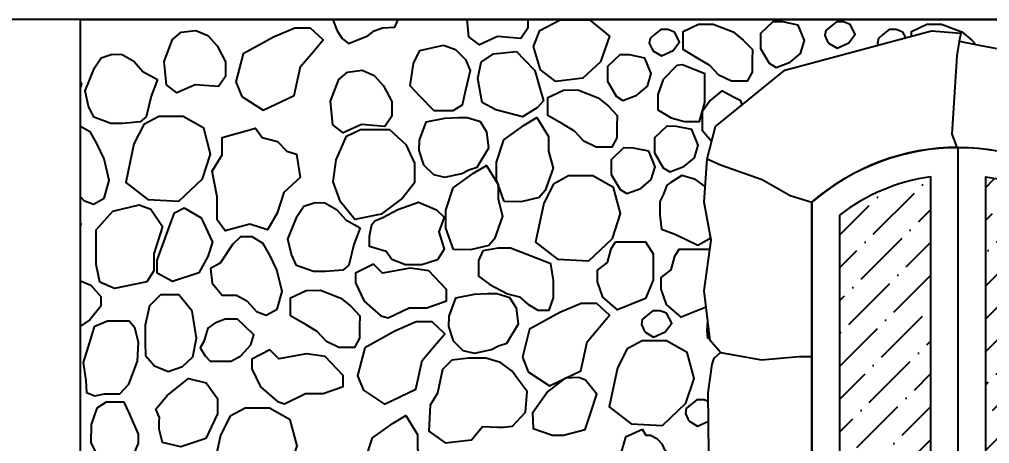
# Model space of a CAD drawing. Header units: millimetres. Extents: x -251401 to 377140, y -30451 to 275830.
# Drawn here: x 199556 to 202209, y -1000 to 160 of the extents above; entities that cross this region are included whole.
import ezdxf

# ---------------------------------------------------------------- set-up
doc = ezdxf.new("R2010")
doc.units = ezdxf.units.MM
for name, color, linetype in [('0-S8', 8, 'Continuous'), ('A-DIMENSIONS', 30, 'Continuous'), ('A-HATCH', 8, 'Continuous'), ('A-WALL', 4, 'Continuous'), ('A-WINDOWS', 2, 'Continuous')]:
    doc.layers.add(name, color=color, linetype=linetype)
doc.styles.add('LEROY', font='simplex.shx')
doc.dimstyles.new('DIM100', dxfattribs={"dimscale": 0, "dimtxt": 220, "dimasz": 180, "dimexe": 220, "dimexo": 250, "dimgap": 1, "dimtad": 1, "dimtoh": 1, "dimlfac": 0.001, "dimzin": 1, "dimdsep": 46, "dimtxsty": 'LEROY', "dimblk1": 'ORIGIN', "dimblk2": 'ORIGIN', "dimsah": 1, "dimcen": 0.18, "dimclrd": 30, "dimclre": 30, "dimclrt": 7, "dimazin": 0, "dimtfac": 1, "dimtix": 1, "dimtmove": 1, "dimatfit": 3, "dimfxl": 1, "dimtvp": 1, "dimtolj": 2, "dimtzin": 0, "dimarcsym": 0})
pattern_1 = [(45, (-15600, 1290.144), (33.67596, 123.47852), [158.75, -31.75, 0, -31.75])]

# ---------------------------------------------------------------- blocks, each defined once
blk = doc.blocks.new('2H2H2H2')
at = {"layer": '0-S8', "color": 8}
for points in [[(1691.8, 3100), (1691.4, 3093.9), (1701.3, 3068.5), (1714.9, 3047.5), (1732.9, 3034.5), (1785.5, 3055.5), (1802.8, 3068.5), (1825.8, 3076.6), (1859.2, 3079), (1867.9, 3098.2), (1867.1, 3100)], [(2223.3, 3100), (2223.3, 3075.7), (2204.3, 3047.7), (2140.3, 3053), (2090.4, 3030.7), (2062, 3052.5), (2057.4, 3100)], [(3272.1, 3054.4), (3272.1, 3066.9), (3314.4, 3086.8), (3354.2, 3087.4), (3409.4, 3065.7), (3436.7, 3043.6), (3448.3, 3031.5)], [(3256.3, 3050.1), (3248.5, 3065.2), (3230.5, 3072), (3211, 3072), (3193, 3058.1), (3181.9, 3048.2), (3179.4, 3034.6), (3181.5, 3030.1)], [(1000, 2928.7), (1002.6, 2923.1), (1000, 2915)], [(2808.8, 2866.3), (2805.3, 2877.6), (2785.7, 2887), (2753.2, 2904.3), (2721.3, 2878.3), (2699.6, 2846.8), (2699.6, 2797.2), (2725.5, 2766.7)], [(1000, 2614.5), (1008.9, 2604.7), (1035.5, 2595), (1065, 2611.4), (1078.5, 2659.6), (1064.6, 2718.6), (1045.2, 2759.1), (1026.9, 2791.2), (1000, 2807.5)], [(2708, 2642.8), (2681.5, 2662.6), (2643.9, 2673), (2614.1, 2653.6), (2603, 2646.3), (2594.1, 2622.5), (2584.3, 2602.4), (2584.3, 2565.6), (2588.2, 2526.7), (2623.2, 2513.8), (2655.6, 2498.3), (2687.5, 2482.9), (2719, 2499.6), (2722.6, 2504.5)], [(1000, 2535.4), (1001.8, 2541.3), (1000, 2543)], [(2710.5, 2313.3), (2641.9, 2285.8), (2601.8, 2320.1), (2587.9, 2362.4), (2587.9, 2394.4), (2614.9, 2414.9), (2625.1, 2452.8), (2636.5, 2471.8), (2719.2, 2471.8), (2720.4, 2469.8)], [(1000, 2384.8), (1027.7, 2373.7), (1055.4, 2342.5), (1055.4, 2315.7), (1025.1, 2278.5), (1000, 2261.3)], [(2721.1, 2225.6), (2714.8, 2228.1), (2713.2, 2248.9), (2715.2, 2274.6)], [(2716.5, 2055.3), (2704.9, 2059.7), (2685.4, 2059.7), (2667.4, 2045.8), (2656.3, 2035.9), (2653.8, 2022.3), (2660.6, 2007.7), (2665.6, 2000.6), (2687.3, 1987.9), (2717.1, 2001.5)]]:
    blk.add_lwpolyline(points, dxfattribs=at)
for points in [[(2257.5, 2962.1), (2238.1, 3025.9), (2255.8, 3069.6), (2311.3, 3099), (2391.9, 3099), (2446.6, 3054.5), (2421.3, 2983.9), (2373.4, 2939.4), (2373.4, 2939.4), (2299.5, 2930.2)], [(2689.9, 3086.8), (2729.7, 3087.4), (2784.9, 3065.7), (2812.2, 3043.6), (2837.2, 3017.4), (2836.1, 2988.4), (2836.1, 2956), (2822.4, 2931), (2779.8, 2931), (2745.6, 2947.5), (2720.6, 2974.2), (2689.9, 2992.4), (2647.6, 3017.4), (2647.6, 3044.7), (2647.6, 3066.9)], [(2893.1, 3093.5), (2859.3, 3061.4), (2859.3, 3020.8), (2883.3, 2980.1), (2901.7, 2968.6), (2940.1, 2982.9), (2968.8, 3007), (2979.1, 3042), (2961.9, 3084.4), (2920, 3092.9)], [(3068.5, 3021.4), (3100.4, 3035.9), (3118, 3059.4), (3104.1, 3086.4), (3086.1, 3093.2), (3066.6, 3093.2), (3048.7, 3079.2), (3037.5, 3069.3), (3035, 3055.7), (3041.9, 3041.2), (3046.8, 3034.1)], [(1275.2, 3065.1), (1315.1, 3069.8), (1348.2, 3055.6), (1373.8, 3027.3), (1396.4, 2984.4), (1396.4, 2944.1), (1377.4, 2916.1), (1313.3, 2921.3), (1263.5, 2899), (1235, 2920.8), (1228.8, 2985.3), (1251.2, 3045.1)], [(1527.5, 3051.4), (1444.7, 3005.7), (1424.9, 2929.1), (1441, 2889.6), (1499.1, 2851.4), (1584.3, 2892.1), (1601.6, 2971.1), (1631.2, 3005.7), (1663.3, 3043.9), (1628.8, 3076), (1585.5, 3076)], [(2588.3, 3000.3), (2620.2, 3014.8), (2637.9, 3038.3), (2624, 3065.2), (2606, 3072), (2586.5, 3072), (2568.5, 3058.1), (2557.4, 3048.2), (2554.9, 3034.6), (2561.7, 3020.1), (2566.7, 3012.9)], [(1992.7, 3029.2), (2025.4, 3017.5), (2053, 2990.7), (2065.6, 2960.5), (2053, 2906.9), (2043.4, 2865.8), (2017.8, 2850), (1966.7, 2850), (1928.1, 2890.2), (1900.9, 2918.5), (1910.5, 2979), (1927.3, 3015)], [(1210.1, 2935.9), (1193, 2890.3), (1179, 2833.9), (1163, 2819.5), (1115.9, 2815.8), (1082.7, 2815.8), (1036.1, 2832.4), (1022.1, 2862.4), (1012.3, 2904.3), (1038.2, 2968), (1056.3, 2994.9), (1086.9, 3004.7), (1113.8, 3004.2), (1145.4, 2985.6), (1170.7, 2957.6)], [(2192.4, 3012.5), (2212.5, 2991.6), (2242.6, 2960.3), (2256.1, 2912), (2265.7, 2877.6), (2249.4, 2859.2), (2208.3, 2833.3), (2135.4, 2852.5), (2098.5, 2872.6), (2085.9, 2938), (2095.2, 2983.2), (2129.5, 3005.8)], [(2474.4, 3003.5), (2440.6, 2971.4), (2440.6, 2930.7), (2464.7, 2890), (2483, 2878.6), (2521.5, 2892.9), (2550.1, 2917), (2560.4, 2951.9), (2543.2, 2994.3), (2501.4, 3002.9)], [(2630.1, 2973.8), (2593.2, 2935.4), (2578.7, 2894.9), (2578.7, 2853), (2614.9, 2830.5), (2651.8, 2821.1), (2692.3, 2821.1), (2706.8, 2872.5), (2706.8, 2922.4), (2706.8, 2951.4), (2646, 2976)], [(1730.2, 2956.1), (1770.1, 2960.8), (1803.2, 2946.6), (1828.8, 2918.3), (1851.4, 2875.4), (1851.4, 2835.1), (1832.4, 2807.1), (1768.3, 2812.3), (1718.5, 2790), (1690, 2811.8), (1683.8, 2876.3), (1706.2, 2936.1)], [(2320.3, 2906.6), (2360.1, 2907.2), (2415.3, 2885.6), (2442.6, 2863.4), (2467.7, 2837.2), (2466.5, 2808.2), (2466.5, 2775.8), (2452.9, 2750.8), (2410.2, 2750.8), (2376, 2767.3), (2351, 2794), (2320.3, 2812.2), (2278, 2837.2), (2278, 2864.5), (2278, 2886.7)], [(1145.9, 2760.2), (1123.7, 2653.7), (1183.7, 2607.1), (1269.2, 2602.7), (1333.5, 2663.7), (1355.7, 2731.4), (1336.9, 2802.4), (1280.3, 2834.6), (1213.7, 2834.6), (1172.6, 2812.4)], [(1995.4, 2828.8), (1944, 2819.4), (1925.8, 2769.9), (1925.2, 2741.7), (1937.7, 2702.2), (1964.7, 2675.9), (1996, 2669), (2043, 2679), (2061.8, 2689), (2084.4, 2695.9), (2116.4, 2748.6), (2110.8, 2791.8), (2093.2, 2820), (2057.5, 2830.6), (2033, 2830.6)], [(2158.2, 2602.4), (2137, 2661), (2137, 2709.6), (2157, 2770.7), (2213.1, 2810.6), (2248, 2831.8), (2279.7, 2779.6), (2279.7, 2739.5), (2292.3, 2693.4), (2270.5, 2631.7), (2254.3, 2613), (2204.4, 2601.1)], [(1563.9, 2739.5), (1590.8, 2731.5), (1600.3, 2667.3), (1555.4, 2626.4), (1537.4, 2570.1), (1511, 2524.2), (1462.6, 2539.7), (1395.8, 2521.7), (1373.9, 2551.6), (1373.9, 2614.9), (1359.9, 2684.8), (1386.8, 2730.1), (1386.8, 2777.5), (1432.7, 2789.9), (1478.3, 2802.3), (1497, 2777.5), (1538.9, 2766.5)], [(1727.6, 2780.5), (1765.5, 2798.9), (1844.5, 2798.9), (1889, 2757.7), (1913.4, 2706.8), (1913.4, 2652.8), (1880.6, 2611), (1822.1, 2567.6), (1749.8, 2552.4), (1711, 2601.1), (1690.5, 2655.8), (1698.8, 2715.9)], [(2602.9, 2808), (2569.1, 2775.9), (2569.1, 2735.2), (2593.2, 2694.5), (2611.5, 2683.1), (2650, 2697.4), (2678.6, 2721.5), (2688.9, 2756.4), (2671.7, 2798.8), (2629.9, 2807.4)], [(2484.9, 2748.5), (2451.1, 2716.4), (2451.1, 2675.7), (2475.2, 2635), (2493.5, 2623.6), (2532, 2637.9), (2560.6, 2662), (2570.9, 2696.9), (2553.7, 2739.3), (2511.9, 2747.9)], [(2020, 2470.9), (1998.8, 2529.5), (1998.8, 2578.1), (2018.8, 2639.2), (2074.9, 2679.1), (2109.9, 2700.3), (2141.5, 2648.1), (2141.5, 2608), (2154.1, 2561.9), (2132.3, 2500.2), (2116.1, 2481.5), (2066.2, 2469.6)], [(2266.5, 2597.8), (2244.3, 2491.3), (2304.3, 2444.7), (2389.7, 2440.2), (2454.1, 2501.2), (2476.3, 2568.9), (2457.5, 2639.9), (2400.8, 2672.1), (2334.2, 2672.1), (2293.2, 2649.9)], [(1826.9, 2558.3), (1867.5, 2580), (1924, 2600.5), (1972.9, 2579.7), (1993.8, 2559.6), (1979.5, 2519.4), (1994.1, 2471.6), (1975.8, 2442.8), (1933.5, 2429), (1888.6, 2429), (1850.7, 2443.2), (1835.7, 2465.4), (1810.6, 2472.7), (1790.3, 2478.6), (1790.3, 2507), (1796.3, 2539.1), (1804.4, 2548.9)], [(1192.3, 2581), (1224.5, 2533.5), (1200, 2459.2), (1200, 2412.1), (1181.5, 2382.3), (1093.2, 2363.8), (1052.7, 2381.1), (1043.1, 2429.4), (1043.1, 2524.2), (1088.5, 2575.4), (1160.6, 2593.3)], [(1283.1, 2584.4), (1329.7, 2557.3), (1361.1, 2491.1), (1348.4, 2452.1), (1323.8, 2407.2), (1251.7, 2383.4), (1209.2, 2406.3), (1209.2, 2442), (1242.3, 2531.9), (1256.6, 2570.7)], [(1764.4, 2530.3), (1747.3, 2484.8), (1733.3, 2428.4), (1717.2, 2413.9), (1670.1, 2410.3), (1637, 2410.3), (1590.4, 2426.8), (1576.4, 2456.8), (1566.6, 2498.7), (1592.5, 2562.4), (1610.6, 2589.3), (1641.1, 2599.1), (1668, 2598.6), (1699.6, 2580), (1725, 2552)], [(1359.9, 2378.7), (1387.6, 2345.8), (1426.4, 2345.8), (1454.8, 2330.2), (1481.4, 2301.1), (1507.9, 2291.4), (1537.4, 2307.8), (1550.9, 2356), (1537.1, 2415), (1517.6, 2455.5), (1499.3, 2487.6), (1469, 2505.9), (1437.6, 2505.9), (1415.5, 2484.2), (1381.9, 2433.4), (1355.3, 2419.2)], [(2099.8, 2467.5), (2088.3, 2440.6), (2088.3, 2397.8), (2118.8, 2375.3), (2167.8, 2349.7), (2200.5, 2341.3), (2223, 2321), (2250.8, 2305.1), (2281.3, 2305.1), (2293.2, 2338.6), (2293.2, 2385.8), (2285.7, 2431.7), (2232.3, 2452.5), (2175.6, 2474.5), (2142.2, 2474.5)], [(2462.5, 2491.8), (2545.2, 2491.8), (2565.8, 2459.4), (2565.8, 2387), (2544.5, 2336.4), (2467.9, 2305.8), (2427.8, 2340.1), (2413.9, 2382.4), (2413.9, 2414.4), (2440.9, 2434.9), (2451.1, 2472.8)], [(1821.5, 2289.4), (1840.8, 2283.7), (1898.5, 2311.3), (1946.9, 2311.3), (2001, 2330.5), (2001, 2361.2), (1952.1, 2412.7), (1901.1, 2419.9), (1825.2, 2406.4), (1800.7, 2430.9), (1751.8, 2405.9), (1751.8, 2379.4), (1775.7, 2329.5)], [(1177.6, 2181.4), (1202.6, 2152.6), (1239.7, 2136.9), (1278.9, 2150.6), (1306.9, 2177.3), (1316.7, 2228.8), (1305, 2302.5), (1269.1, 2346.8), (1218.9, 2346.8), (1188.9, 2316.8), (1177.1, 2264), (1177.1, 2217.1)], [(1616.7, 2359), (1656.5, 2359.6), (1711.7, 2338), (1739, 2315.8), (1764.1, 2289.6), (1762.9, 2260.6), (1762.9, 2228.2), (1749.3, 2203.2), (1706.6, 2203.2), (1672.4, 2219.7), (1647.4, 2246.4), (1616.7, 2264.6), (1574.4, 2289.6), (1574.4, 2316.9), (1574.4, 2339.1)], [(2076.3, 2347.4), (2024.9, 2338), (2006.7, 2288.5), (2006.1, 2260.3), (2018.6, 2220.8), (2045.6, 2194.5), (2077, 2187.6), (2124, 2197.6), (2142.8, 2207.7), (2165.4, 2214.6), (2197.3, 2267.2), (2191.7, 2310.4), (2174.1, 2338.6), (2138.4, 2349.3), (2113.9, 2349.3)], [(2310.8, 2298.3), (2228, 2252.6), (2208.3, 2176.1), (2224.3, 2136.6), (2282.4, 2098.3), (2367.6, 2139), (2384.9, 2218), (2414.6, 2252.6), (2446.7, 2290.9), (2412.1, 2323), (2368.9, 2323)], [(2566.9, 2231.4), (2598.8, 2246), (2616.5, 2269.5), (2602.5, 2296.4), (2584.6, 2303.2), (2565.1, 2303.2), (2547.1, 2289.3), (2536, 2279.4), (2533.5, 2265.8), (2540.3, 2251.2), (2545.3, 2244.1)], [(1014.5, 2112.9), (1016.3, 2079.8), (1038.8, 2070.9), (1065.9, 2076.5), (1107, 2076.5), (1132.3, 2102.7), (1155.9, 2165.2), (1158.7, 2217.4), (1148.7, 2256.3), (1133.3, 2275.2), (1073.7, 2275.2), (1037.7, 2259.3), (1023.5, 2214.4), (1007, 2162.2)], [(1336.8, 2218.9), (1327.4, 2202.3), (1340.7, 2180.2), (1354.5, 2165.6), (1376.6, 2165.6), (1411.4, 2165.6), (1438.3, 2180), (1465.8, 2210), (1474.2, 2237.7), (1449.4, 2261.2), (1428.8, 2280.7), (1395.8, 2280.7), (1366.8, 2269.4), (1348.1, 2256.1)], [(1859.8, 2247.9), (1777.1, 2202.2), (1757.3, 2125.7), (1773.4, 2086.2), (1831.4, 2047.9), (1916.6, 2088.6), (1933.9, 2167.7), (1963.6, 2202.2), (1995.7, 2240.5), (1961.1, 2272.6), (1917.9, 2272.6)], [(2467.8, 2146.8), (2445.6, 2040.3), (2505.6, 1993.7), (2591.1, 1989.3), (2655.4, 2050.3), (2677.6, 2117.9), (2658.8, 2188.9), (2602.2, 2221.1), (2535.6, 2221.1), (2494.5, 2198.9)], [(1538.1, 2054.8), (1557.4, 2049.1), (1615.2, 2076.7), (1663.5, 2076.7), (1717.7, 2095.9), (1717.7, 2126.6), (1668.7, 2178.1), (1617.8, 2185.3), (1541.8, 2171.8), (1517.3, 2196.3), (1468.4, 2171.3), (1468.4, 2144.8), (1492.4, 2094.9)], [(2015.1, 2168.3), (1990.1, 2142.8), (1976.4, 2077.9), (1955.8, 2045.5), (1952.1, 1973.8), (1997, 1942.6), (2068.7, 1950.1), (2098.7, 1986.9), (2140.5, 1985), (2156.7, 1985), (2181, 1988.1), (2216.6, 2026.2), (2221, 2082.9), (2194.1, 2119.1), (2180, 2138.1), (2148.6, 2161.5), (2108, 2173.3), (2061.9, 2173.3)], [(1215.7, 2011.6), (1205.8, 2033.9), (1236.4, 2071.2), (1295.2, 2118.3), (1343.2, 2105.9), (1374.6, 2063.7), (1374.6, 2021.5), (1342.4, 1953.7), (1274.5, 1931.4), (1224, 1942.9), (1215.2, 1979.6), (1215.2, 1998.8)], [(2325, 2118.7), (2277.3, 2082.1), (2236.2, 2023.3), (2237.3, 1981.1), (2290.6, 1963.4), (2320.6, 1963.4), (2379.6, 1978.8), (2394.9, 2025.5), (2411.4, 2075.5), (2380.5, 2113.1), (2362.7, 2120.9)], [(1028.3, 1942.4), (1059.2, 1881.9), (1090.6, 1881.9), (1130.3, 1884.9), (1145.3, 1909.9), (1158.7, 1941.5), (1158.7, 1966.1), (1133.5, 2022.6), (1119.6, 2053.7), (1069.7, 2053.7), (1044.4, 2036.7), (1028.9, 1992.2)], [(1382.4, 1963.1), (1360.1, 1856.6), (1420.1, 1810), (1505.6, 1805.6), (1570, 1866.6), (1592.2, 1934.2), (1573.3, 2005.2), (1516.7, 2037.4), (1450.1, 2037.4), (1409, 2015.2)], [(1799.6, 1787.6), (1778.4, 1846.2), (1778.4, 1894.8), (1798.4, 1955.9), (1854.5, 1995.8), (1889.4, 2017), (1921.1, 1964.8), (1921.1, 1924.7), (1933.7, 1878.6), (1911.9, 1816.9), (1895.7, 1798.2), (1845.8, 1786.4)], [(2536.3, 1978.6), (2490.4, 1957.9), (2476.3, 1910.2), (2481.9, 1887.3), (2503.3, 1875.5), (2522.3, 1857.6), (2533, 1843.6), (2554.8, 1830.7), (2588.5, 1835.2), (2608.7, 1858.7), (2613.1, 1886.2), (2608.7, 1910.8), (2598, 1923.1), (2591.3, 1937.7), (2577.3, 1952.3), (2558.8, 1961.8), (2547, 1961.8)]]:
    blk.add_lwpolyline(points, close=True, dxfattribs=at)
blk = doc.blocks.new('4H42H')
at = {"layer": 'A-HATCH'}
h = blk.add_hatch(dxfattribs=at)
h.set_pattern_fill('ANSI36', color=256, scale=20)
h.set_pattern_definition(pattern_1)
edge = h.paths.add_edge_path()
edge.add_line((-325, 914.5), (-325, 75))
edge.add_line((-325, 75), (-75, 75))
edge.add_line((-75, 75), (-75, 1019.7))
edge.add_arc((0, 491.7), 533.3, 98.084, 127.5443)
h = blk.add_hatch(dxfattribs=at)
h.set_pattern_fill('ANSI36', color=256, scale=20)
h.set_pattern_definition(pattern_1)
edge = h.paths.add_edge_path()
edge.add_line((325, 914.5), (325, 75))
edge.add_line((325, 75), (75, 75))
edge.add_line((75, 75), (75, 1019.7))
edge.add_arc((0, 491.7), 533.3, 52.4557, 81.916, ccw=False)
at = {"layer": 'A-WINDOWS'}
for points in [[(-400, 950), (-400, 0), (0, 0), (0, 1100, 0.181335)], [(400, 950), (400, 0), (0, 0), (0, 1100, -0.181335)], [(-325, 914.5), (-325, 75), (-75, 75), (-75, 1019.7, 0.129258)], [(325, 914.5), (325, 75), (75, 75), (75, 1019.7, -0.129258)]]:
    blk.add_lwpolyline(points, format="xyb", close=True, dxfattribs=at)
blk = doc.blocks.new('USER ARROW 100')
at = {"layer": 'A-DIMENSIONS'}
for q in [(-200, 0), (200, 0)]:
    blk.add_line((0, 0), q, dxfattribs=at)
for points in [[(0, 0), (0, 200)], [(0, 0), (0, -200)]]:
    blk.add_lwpolyline(points, dxfattribs=at)
blk.add_circle((0, 0), 90, dxfattribs=at)
blk = doc.blocks.new('*D158')
at = {"layer": 'A-DIMENSIONS', "color": 30, "transparency": 16777216}
for p, q in [((201773, 3059.9), (194446.5, 3059.9)), ((194446.5, -2939.1), (194446.5, 3058.9)), ((197473, -2940.1), (194446.5, -2940.1))]:
    blk.add_line(p, q, dxfattribs=at)
at = {"layer": 'Defpoints', "color": 0, "transparency": 16777216}
for p in [(194446.5, 3059.9), (202023, 3059.9), (197723, -2940.1)]:
    blk.add_point(p, dxfattribs=at)
at = {"layer": 'A-DIMENSIONS', "color": 30, "transparency": 16777216}
for p, rotation in [((194446.5, 3059.9), 90), ((194446.5, -2940.1), 270)]:
    blk.add_blockref('USER ARROW 100', p, dxfattribs=dict(at, rotation=rotation))
at = {"layer": 'A-DIMENSIONS', "color": 7, "transparency": 16777216, "insert": (194236.5, 59.9), "char_height": 220, "attachment_point": 5, "rotation": 90, "style": 'LEROY'}
blk.add_mtext('\\A2;6.00 METERS', dxfattribs=at)
blk = doc.blocks.new('*D162')
at = {"layer": 'A-DIMENSIONS', "color": 30, "transparency": 16777216}
for p, q in [((201773, 3059.9), (194946.5, 3059.9)), ((194946.5, 3058.9), (194946.5, 160.9)), ((198723, 159.9), (194946.5, 159.9))]:
    blk.add_line(p, q, dxfattribs=at)
at = {"layer": 'Defpoints', "color": 0, "transparency": 16777216}
for p in [(202023, 3059.9), (194946.5, 159.9), (198973, 159.9)]:
    blk.add_point(p, dxfattribs=at)
at = {"layer": 'A-DIMENSIONS', "color": 30, "transparency": 16777216}
for p, rotation in [((194946.5, 3059.9), 90), ((194946.5, 159.9), 270)]:
    blk.add_blockref('USER ARROW 100', p, dxfattribs=dict(at, rotation=rotation))
at = {"layer": 'A-DIMENSIONS', "color": 7, "transparency": 16777216, "insert": (194736.5, 1609.9), "char_height": 220, "attachment_point": 5, "rotation": 90, "style": 'LEROY'}
blk.add_mtext('\\A2;2.90', dxfattribs=at)

msp = doc.modelspace()

# ---------------------------------------------------------------- linework, layer by layer
at = {"layer": 'A-WALL', "color": 3}
msp.add_lwpolyline([(199723, 159.856), (198973, 159.856), (198923, 259.856), (202073, 2559.856), (202073, 2959.856), (205373, 2959.856), (205373, 2559.856), (208523, 259.856), (208473, 159.856), (207723, 159.856)], close=True, dxfattribs=at)
at = {"layer": 'A-WALL'}
msp.add_lwpolyline([(199723, 159.856), (207723, 159.856), (207723, -2940.144), (199723, -2940.144)], close=True, dxfattribs=at)
at = {"layer": 'A-WALL', "color": 1}
for points in [[(201436.167, -221.345), (201458.762, -133.261), (201648.607, 21.145), (202049.319, 128.826), (202129.604, 122.284), (202125.803, 100.609), (202118.657, 59.856), (202105.303, -153.997), (202117.356, -185.284), (202117.4, -190.17)], [(202125.803, 100.609), (202184.504, 88.649), (202317.558, 64.139), (202456.507, 15.272), (202591.29, -27.497), (202674.371, -82.285), (202746.178, -174.894), (202786.434, -205.406), (202788.539, -221.767), (202773, -237.91), (202741.536, -260.225), (202703.141, -276.665), (202652.063, -293.448), (202627.037, -309.888), (202588.986, -321.876), (202541.678, -332.836), (202523, -340.144)], [(201473, -750.792), (201444.566, -718.192), (201428.156, -582.308), (201447.08, -443.649), (201428.156, -340.286), (201436.167, -221.345), (201473, -237.91), (201586.342, -277.508), (201663.543, -321.584), (201723, -340.144)], [(201473, -1549.381), (201461.45, -1516.416), (201444.778, -1331.431), (201457.814, -1273.66), (201457.814, -1212.294), (201441.864, -1111.079), (201439.294, -861.375), (201450.275, -782.556), (201455.325, -766.632), (201473, -750.792), (201585.16, -771.086), (201687.431, -761.514), (201723, -761.514)]]:
    msp.add_lwpolyline(points, dxfattribs=at)
at = {"layer": 'A-WALL'}
msp.add_lwpolyline([(201723, -340.144, -0.375), (202523, -340.144), (202523, -2340.144), (201723, -2340.144)], format="xyb", close=True, dxfattribs=at)

# ---------------------------------------------------------------- block references
msp.add_blockref('2H2H2H2', (198723, -2940.144), dxfattribs=at)
at = {"layer": 'A-WINDOWS'}
msp.add_blockref('4H42H', (202123, -1290.144), dxfattribs=at)

# ---------------------------------------------------------------- dimensions: what is measured, and where the dimension line sits
at = {"layer": 'A-DIMENSIONS'}
dim = msp.add_linear_dim(base=(194446.5, 3059.856), p1=(197723, -2940.144), p2=(202023, 3059.856), angle=90, text='<> METERS', dimstyle='DIM100', override={"dimscale": 1, "dimasz": 1, "dimexe": 0, "dimgap": 100, "dimblk1": 'USER ARROW 100', "dimblk2": 'USER ARROW 100', "dimlwd": 65535, "dimlwe": 65535}, dxfattribs=at)
dim.commit()
dim.dimension.update_dxf_attribs({"geometry": '*D158', "text_midpoint": (194236.5, 59.856)})
dim = msp.add_linear_dim(base=(194946.5, 159.856), p1=(202023, 3059.856), p2=(198973, 159.856), angle=270, dimstyle='DIM100', override={"dimscale": 1, "dimasz": 1, "dimexe": 0, "dimgap": 100, "dimblk1": 'USER ARROW 100', "dimblk2": 'USER ARROW 100', "dimlwd": 65535, "dimlwe": 65535}, dxfattribs=at)
dim.commit()
dim.dimension.update_dxf_attribs({"geometry": '*D162', "text_midpoint": (194736.5, 1609.856)})

doc.saveas('drawing.dxf')
